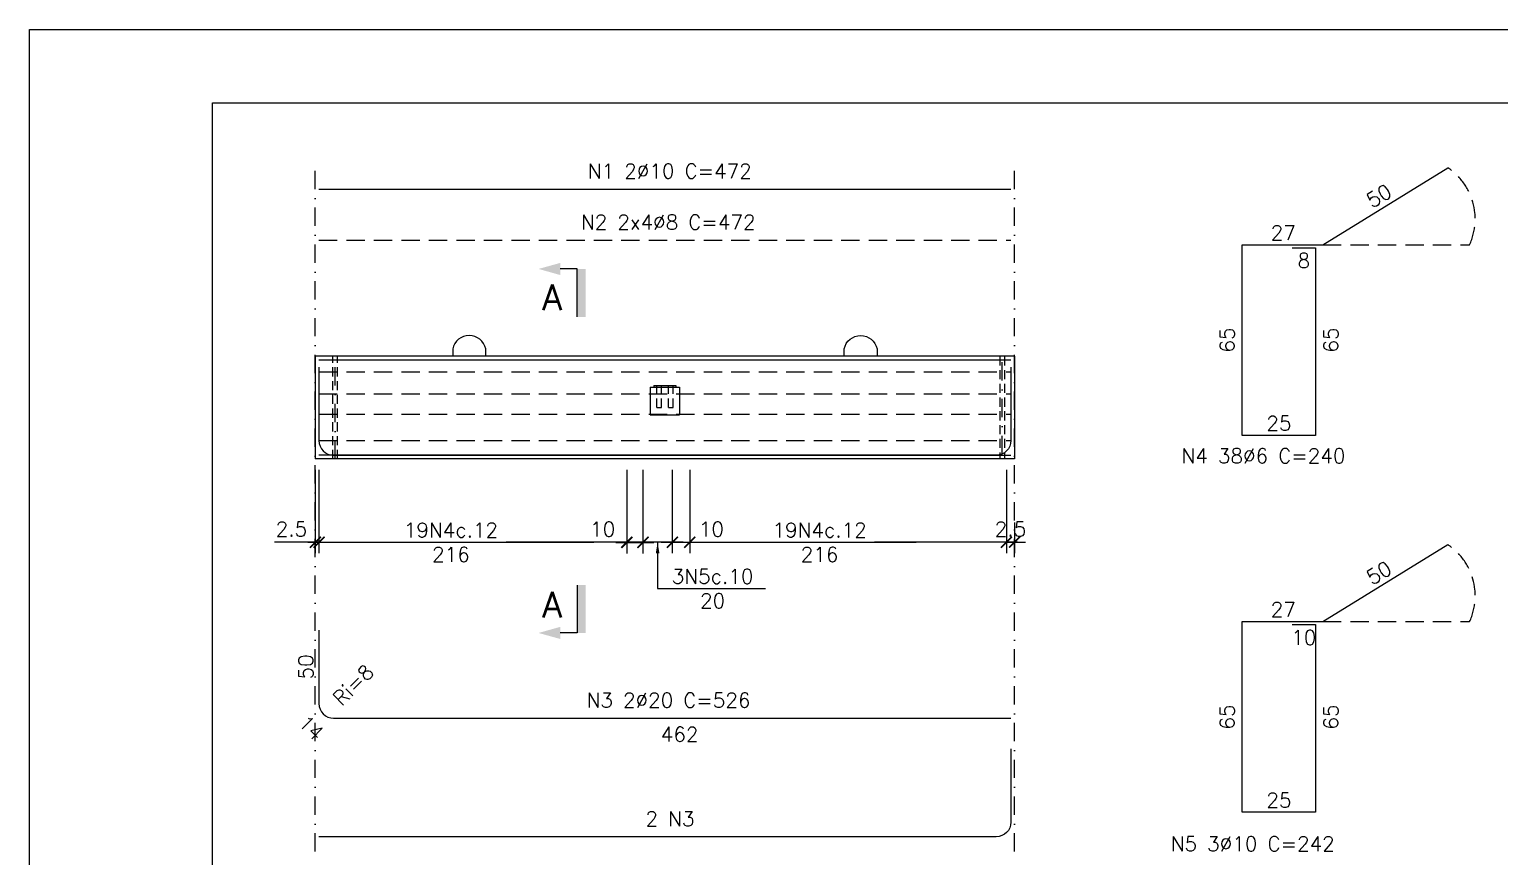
# Model space of a CAD drawing. Header units: centimetres. Extents: x 1658 to 6058, y 7825 to 9310.
# Drawn here: x 3958 to 4961, y 8746 to 9310 of the extents above; entities that cross this region are included whole.
import ezdxf

# ---------------------------------------------------------------- set-up
doc = ezdxf.new("R2010")
doc.units = ezdxf.units.CM
doc.header["$LTSCALE"] = 50
doc.header["$MEASUREMENT"] = 0
doc.header["$PDMODE"] = 67
doc.linetypes.add('DASHDOT', pattern=[1, 0.5, -0.25, 0, -0.25])
doc.linetypes.add('HIDDEN', pattern=[0.375, 0.25, -0.125])
for name, color, linetype in [('220', 4, 'Continuous'), ('COTAS-PRECON', 1, 'Continuous'), ('FORMATO-PRECON', 2, 'Continuous'), ('IND- CORTE-PRECON', 4, 'Continuous'), ('LINHA CENTRO-PRECON', 1, 'DASHDOT'), ('LINHA-01-PRECON', 1, 'Continuous'), ('LINHA-02-PRECON', 2, 'Continuous'), ('LINHA-04-PRECON', 4, 'Continuous'), ('LINHA-PRECON-TRACEJADA', 1, 'HIDDEN'), ('X1', 2, 'Continuous')]:
    doc.layers.add(name, color=color, linetype=linetype)
doc.styles.add('PRECON-ROMANS', font='romans.shx')
doc.styles.add('ROMANS', font='ROMANS.SHX', dxfattribs={"oblique": 15, "height": 3})
doc.styles.get("Standard").update_dxf_attribs({"font": 'romans.shx'})
doc.dimstyles.new('ESC50-25', dxfattribs={"dimscale": 50, "dimtxt": 0.2, "dimasz": 0.1, "dimexe": 0.1, "dimexo": 0.1, "dimgap": 0.065, "dimtad": 1, "dimdec": 1, "dimlfac": 0.5, "dimzin": 12, "dimdsep": 46, "dimtxsty": 'Standard', "dimblk": 'ARCHTICK', "dimcen": 0.09, "dimdle": 0.1, "dimclrd": 256, "dimclre": 256, "dimclrt": 2, "dimaunit": 1, "dimazin": 0, "dimtfac": 1, "dimtdec": 1, "dimtix": 1, "dimtmove": 1, "dimatfit": 3, "dimfxl": 1, "dimtolj": 1, "dimtzin": 0, "dimlwd": -1, "dimlwe": -1, "dimarcsym": 0})
doc.dimstyles.new('ESC50-50', dxfattribs={"dimscale": 50, "dimtxt": 0.2, "dimasz": 0.15, "dimexe": 0.15, "dimexo": 0.15, "dimgap": 0.08, "dimtad": 1, "dimdec": 1, "dimzin": 12, "dimdsep": 46, "dimtxsty": 'Standard', "dimblk": 'ARCHTICK', "dimcen": 0.09, "dimdle": 0.15, "dimclrd": 256, "dimclre": 256, "dimclrt": 2, "dimazin": 3, "dimtfac": 1, "dimtdec": 1, "dimtix": 1, "dimtmove": 2, "dimatfit": 2, "dimfxl": 0.15, "dimtolj": 1, "dimtzin": 0, "dimarcsym": 0})

# ---------------------------------------------------------------- blocks, each defined once
blk = doc.blocks.new('A$C12EB5E76')
at = {"layer": 'FORMATO-PRECON'}
blk.add_lwpolyline([(-114.7, 1254.3), (-114.7, 4224.3), (4085.3, 4224.3), (4085.3, 1254.3)], close=True, dxfattribs=at)
at = {"layer": 'FORMATO-PRECON', "color": 6}
blk.add_lwpolyline([(135.3, 1354.3), (135.3, 4124.3), (3985.3, 4124.3), (3985.3, 1354.3)], close=True, dxfattribs=at)
blk = doc.blocks.new('*D83')
at = {"layer": 'Defpoints', "color": 0, "transparency": 16777216}
for p in [(4155.9, 8900.2), (4155.9, 8850.2), (4155.9, 8850.2)]:
    blk.add_point(p, dxfattribs=at)
at = {"layer": 'LINHA-01-PRECON', "color": 2, "transparency": 16777216, "insert": (4146.9, 8875.2), "char_height": 10, "attachment_point": 5, "rotation": 90}
blk.add_mtext('\\A1;50', dxfattribs=at)
blk = doc.blocks.new('_ArchTick')
at = {"color": 0, "linetype": 'ByBlock', "const_width": 0.15}
blk.add_lwpolyline([(-0.5, -0.5), (0.5, 0.5)], dxfattribs=at)
blk = doc.blocks.new('*D84')
at = {"layer": 'Defpoints', "color": 0, "transparency": 16777216}
for p in [(4165.9, 8840.2), (4627.9, 8840.2), (4627.9, 8840.2)]:
    blk.add_point(p, dxfattribs=at)
at = {"layer": 'LINHA-01-PRECON', "color": 2, "transparency": 16777216, "insert": (4401.9, 8829.2), "char_height": 10, "attachment_point": 5}
blk.add_mtext('\\A1;462', dxfattribs=at)
blk = doc.blocks.new('IND-CORTE-')
at = {"layer": 'IND- CORTE-PRECON', "color": 1}
for p, q in [((-11.2, 63.5), (-33.6, 63.5)), ((-11.2, 0), (-11.2, 63.5))]:
    blk.add_line(p, q, dxfattribs=at)
for points in [[(-33.6, 71.5), (-62.5, 63.5), (-33.6, 55.4)], [(0, 0), (-11.2, 0), (0, 63.5), (-11.2, 63.5)]]:
    blk.add_solid(points, dxfattribs=at)
at = {"layer": 'IND- CORTE-PRECON', "linetype": 'Continuous', "style": 'ROMANS', "flags": 8}
blk.add_attdef('B', (-57.7, 9.1), '', height=35, dxfattribs=at)
blk = doc.blocks.new('*D85')
at = {"layer": 'Defpoints', "color": 0, "transparency": 16777216}
for p in [(4925.8, 9215.6), (4840.7, 9163.1), (4840.7, 9163.1)]:
    blk.add_point(p, dxfattribs=at)
at = {"layer": 'LINHA-01-PRECON', "color": 2, "transparency": 16777216, "insert": (4879, 9196.4), "char_height": 10, "attachment_point": 5, "rotation": 31.7058}
blk.add_mtext('\\A1;50', dxfattribs=at)
blk = doc.blocks.new('*D86')
at = {"layer": 'Defpoints', "color": 0, "transparency": 16777216}
for p in [(4786.7, 9163.1), (4786.7, 9163.1), (4840.7, 9163.1)]:
    blk.add_point(p, dxfattribs=at)
at = {"layer": 'LINHA-01-PRECON', "color": 2, "transparency": 16777216, "insert": (4813.7, 9171.3), "char_height": 10, "attachment_point": 5}
blk.add_mtext('\\A1;27', dxfattribs=at)
blk = doc.blocks.new('*D87')
at = {"layer": 'Defpoints', "color": 0, "transparency": 16777216}
for p in [(4785.7, 9163.1), (4785.7, 9033.1), (4785.7, 9033.1)]:
    blk.add_point(p, dxfattribs=at)
at = {"layer": 'LINHA-01-PRECON', "color": 2, "transparency": 16777216, "insert": (4775.5, 9098.1), "char_height": 10, "attachment_point": 5, "rotation": 90}
blk.add_mtext('\\A1;65', dxfattribs=at)
blk = doc.blocks.new('*D88')
at = {"layer": 'Defpoints', "color": 0, "transparency": 16777216}
for p in [(4785.7, 9033.1), (4835.7, 9033.1), (4835.7, 9033.1)]:
    blk.add_point(p, dxfattribs=at)
at = {"layer": 'LINHA-01-PRECON', "color": 2, "transparency": 16777216, "insert": (4810.7, 9041.3), "char_height": 10, "attachment_point": 5}
blk.add_mtext('\\A1;25', dxfattribs=at)
blk = doc.blocks.new('*D89')
at = {"layer": 'Defpoints', "color": 0, "transparency": 16777216}
for p in [(4835.7, 9163.1), (4835.7, 9163.1), (4835.7, 9033.1)]:
    blk.add_point(p, dxfattribs=at)
at = {"layer": 'LINHA-01-PRECON', "color": 2, "transparency": 16777216, "insert": (4846.2, 9098.1), "char_height": 10, "attachment_point": 5, "rotation": 90}
blk.add_mtext('\\A1;65', dxfattribs=at)
blk = doc.blocks.new('*D90')
at = {"layer": 'Defpoints', "color": 0, "transparency": 16777216}
for p in [(4819.7, 9161.1), (4819.7, 9161.1), (4835.7, 9161.1)]:
    blk.add_point(p, dxfattribs=at)
at = {"layer": 'LINHA-01-PRECON', "color": 2, "transparency": 16777216, "insert": (4827.7, 9152.3), "char_height": 10, "attachment_point": 5}
blk.add_mtext('\\A1;8', dxfattribs=at)
blk = doc.blocks.new('*D96')
at = {"layer": 'COTAS-PRECON', "lineweight": -2, "transparency": 16777216}
for p, q in [((4624.9, 9009.5), (4624.9, 8952.7)), ((4408.9, 8996), (4408.9, 8952.7)), ((4401.4, 8960.2), (4459.8, 8960.2)), ((4632.4, 8960.2), (4534.9, 8960.2))]:
    blk.add_line(p, q, dxfattribs=at)
at = {"layer": 'Defpoints', "color": 0, "transparency": 16777216}
for p in [(4624.9, 9017), (4408.9, 9003.5), (4408.9, 8960.2)]:
    blk.add_point(p, dxfattribs=at)
at = {"layer": 'COTAS-PRECON', "lineweight": -2, "transparency": 16777216, "xscale": 7.5, "yscale": 7.5, "zscale": 7.5, "rotation": 180}
blk.add_blockref('_ArchTick', (4408.9, 8960.2), dxfattribs=at)
at = {"layer": 'COTAS-PRECON', "lineweight": -2, "transparency": 16777216, "xscale": 7.5, "yscale": 7.5, "zscale": 7.5}
blk.add_blockref('_ArchTick', (4624.9, 8960.2), dxfattribs=at)
at = {"layer": 'COTAS-PRECON', "color": 2, "transparency": 16777216, "insert": (4497.4, 8960.2), "char_height": 10, "attachment_point": 5}
blk.add_mtext('\\A1;19N4c.12\\P216', dxfattribs=at)
blk = doc.blocks.new('*D97')
at = {"layer": 'COTAS-PRECON', "lineweight": -2, "transparency": 16777216}
for p, q in [((4376.9, 9009.5), (4376.9, 8952.7)), ((4396.9, 9009.5), (4396.9, 8952.7)), ((4404.4, 8960.2), (4369.4, 8960.2))]:
    blk.add_line(p, q, dxfattribs=at)
at = {"layer": 'Defpoints', "color": 0, "transparency": 16777216}
for p in [(4376.9, 9017), (4396.9, 9017), (4376.9, 8960.2)]:
    blk.add_point(p, dxfattribs=at)
at = {"layer": 'COTAS-PRECON', "lineweight": -2, "transparency": 16777216, "xscale": 7.5, "yscale": 7.5, "zscale": 7.5, "rotation": 180}
blk.add_blockref('_ArchTick', (4376.9, 8960.2), dxfattribs=at)
at = {"layer": 'COTAS-PRECON', "lineweight": -2, "transparency": 16777216, "xscale": 7.5, "yscale": 7.5, "zscale": 7.5}
blk.add_blockref('_ArchTick', (4396.9, 8960.2), dxfattribs=at)
at = {"layer": 'COTAS-PRECON', "color": 2, "transparency": 16777216, "insert": (4424.4, 8928.6), "char_height": 10, "attachment_point": 5}
blk.add_mtext('\\A1;3N5c.10\\P20', dxfattribs=at)
blk = doc.blocks.new('*D98')
at = {"layer": 'COTAS-PRECON', "lineweight": -2, "transparency": 16777216}
for p, q in [((4155.9, 9009.5), (4155.9, 8952.7)), ((4365.9, 9009.5), (4365.9, 8952.7)), ((4148.4, 8960.2), (4208.3, 8960.2)), ((4373.4, 8960.2), (4283.5, 8960.2))]:
    blk.add_line(p, q, dxfattribs=at)
at = {"layer": 'Defpoints', "color": 0, "transparency": 16777216}
for p in [(4155.9, 9017), (4365.9, 9017), (4155.9, 8960.2)]:
    blk.add_point(p, dxfattribs=at)
at = {"layer": 'COTAS-PRECON', "lineweight": -2, "transparency": 16777216, "xscale": 7.5, "yscale": 7.5, "zscale": 7.5, "rotation": 180}
blk.add_blockref('_ArchTick', (4155.9, 8960.2), dxfattribs=at)
at = {"layer": 'COTAS-PRECON', "lineweight": -2, "transparency": 16777216, "xscale": 7.5, "yscale": 7.5, "zscale": 7.5}
blk.add_blockref('_ArchTick', (4365.9, 8960.2), dxfattribs=at)
at = {"layer": 'COTAS-PRECON', "color": 2, "transparency": 16777216, "insert": (4245.9, 8960.2), "char_height": 10, "attachment_point": 5}
blk.add_mtext('\\A1;19N4c.12\\P216', dxfattribs=at)
blk = doc.blocks.new('*D99')
at = {"layer": 'COTAS-PRECON', "lineweight": -2, "transparency": 16777216}
for p, q in [((4396.9, 9009.5), (4396.9, 8952.7)), ((4408.9, 9009.5), (4408.9, 8952.7)), ((4389.4, 8960.2), (4416.4, 8960.2))]:
    blk.add_line(p, q, dxfattribs=at)
at = {"layer": 'Defpoints', "color": 0, "transparency": 16777216}
for p in [(4396.9, 9017), (4408.9, 9017), (4408.9, 8960.2)]:
    blk.add_point(p, dxfattribs=at)
at = {"layer": 'COTAS-PRECON', "lineweight": -2, "transparency": 16777216, "xscale": 7.5, "yscale": 7.5, "zscale": 7.5, "rotation": 180}
blk.add_blockref('_ArchTick', (4396.9, 8960.2), dxfattribs=at)
at = {"layer": 'COTAS-PRECON', "lineweight": -2, "transparency": 16777216, "xscale": 7.5, "yscale": 7.5, "zscale": 7.5}
blk.add_blockref('_ArchTick', (4408.9, 8960.2), dxfattribs=at)
at = {"layer": 'COTAS-PRECON', "color": 2, "transparency": 16777216, "insert": (4423.6, 8969.2), "char_height": 10, "attachment_point": 5}
blk.add_mtext('\\A1;10', dxfattribs=at)
blk = doc.blocks.new('*D100')
at = {"layer": 'COTAS-PRECON', "lineweight": -2, "transparency": 16777216}
for p, q in [((4365.9, 9009.5), (4365.9, 8952.6)), ((4376.9, 9009.5), (4376.9, 8952.6)), ((4358.4, 8960.1), (4384.4, 8960.1))]:
    blk.add_line(p, q, dxfattribs=at)
at = {"layer": 'Defpoints', "color": 0, "transparency": 16777216}
for p in [(4365.9, 9017), (4376.9, 9017), (4376.9, 8960.1)]:
    blk.add_point(p, dxfattribs=at)
at = {"layer": 'COTAS-PRECON', "lineweight": -2, "transparency": 16777216, "xscale": 7.5, "yscale": 7.5, "zscale": 7.5, "rotation": 180}
blk.add_blockref('_ArchTick', (4365.9, 8960.1), dxfattribs=at)
at = {"layer": 'COTAS-PRECON', "lineweight": -2, "transparency": 16777216, "xscale": 7.5, "yscale": 7.5, "zscale": 7.5}
blk.add_blockref('_ArchTick', (4376.9, 8960.1), dxfattribs=at)
at = {"layer": 'COTAS-PRECON', "color": 2, "transparency": 16777216, "insert": (4349.4, 8969.1), "char_height": 10, "attachment_point": 5}
blk.add_mtext('\\A1;10', dxfattribs=at)
blk = doc.blocks.new('*D101')
at = {"layer": 'COTAS-PRECON', "lineweight": -2, "transparency": 16777216}
for p, q in [((4153.4, 9009.5), (4153.4, 8952.7)), ((4155.9, 9009.5), (4155.9, 8952.7)), ((4153.4, 8960.2), (4145.9, 8960.2)), ((4155.9, 8960.2), (4153.4, 8960.2)), ((4155.9, 8960.2), (4163.4, 8960.2))]:
    blk.add_line(p, q, dxfattribs=at)
at = {"layer": 'Defpoints', "color": 0, "transparency": 16777216}
for p in [(4153.4, 9017), (4155.9, 9017), (4153.4, 8960.2)]:
    blk.add_point(p, dxfattribs=at)
at = {"layer": 'COTAS-PRECON', "lineweight": -2, "transparency": 16777216, "xscale": 7.5, "yscale": 7.5, "zscale": 7.5}
blk.add_blockref('_ArchTick', (4153.4, 8960.2), dxfattribs=at)
at = {"layer": 'COTAS-PRECON', "lineweight": -2, "transparency": 16777216, "xscale": 7.5, "yscale": 7.5, "zscale": 7.5, "rotation": 180}
blk.add_blockref('_ArchTick', (4155.9, 8960.2), dxfattribs=at)
at = {"layer": 'COTAS-PRECON', "color": 2, "transparency": 16777216, "insert": (4137.1, 8969.2), "char_height": 10, "attachment_point": 5}
blk.add_mtext('\\A1;2.5', dxfattribs=at)
blk = doc.blocks.new('*D104')
at = {"layer": 'COTAS-PRECON', "lineweight": -2, "transparency": 16777216}
for p, q in [((4624.9, 8973.6), (4624.9, 8952.7)), ((4630.4, 8973.6), (4630.4, 8952.7)), ((4624.9, 8960.2), (4617.4, 8960.2)), ((4624.9, 8960.2), (4630.4, 8960.2)), ((4630.4, 8960.2), (4637.9, 8960.2))]:
    blk.add_line(p, q, dxfattribs=at)
at = {"layer": 'Defpoints', "color": 0, "transparency": 16777216}
for p in [(4624.9, 8981.1), (4630.4, 8981.1), (4630.4, 8960.2)]:
    blk.add_point(p, dxfattribs=at)
at = {"layer": 'COTAS-PRECON', "lineweight": -2, "transparency": 16777216, "xscale": 7.5, "yscale": 7.5, "zscale": 7.5}
blk.add_blockref('_ArchTick', (4624.9, 8960.2), dxfattribs=at)
at = {"layer": 'COTAS-PRECON', "lineweight": -2, "transparency": 16777216, "xscale": 7.5, "yscale": 7.5, "zscale": 7.5, "rotation": 180}
blk.add_blockref('_ArchTick', (4630.4, 8960.2), dxfattribs=at)
at = {"layer": 'COTAS-PRECON', "color": 2, "transparency": 16777216, "insert": (4627.6, 8969.2), "char_height": 10, "attachment_point": 5}
blk.add_mtext('\\A1;2.5', dxfattribs=at)
blk = doc.blocks.new('*D106')
at = {"layer": 'Defpoints', "color": 0, "transparency": 16777216}
for p in [(4925.8, 8958.6), (4840.7, 8906), (4840.7, 8906)]:
    blk.add_point(p, dxfattribs=at)
at = {"layer": 'LINHA-01-PRECON', "color": 2, "transparency": 16777216, "insert": (4879, 8939.3), "char_height": 10, "attachment_point": 5, "rotation": 31.7058}
blk.add_mtext('\\A1;50', dxfattribs=at)
blk = doc.blocks.new('*D107')
at = {"layer": 'Defpoints', "color": 0, "transparency": 16777216}
for p in [(4786.7, 8906), (4786.7, 8906), (4840.7, 8906)]:
    blk.add_point(p, dxfattribs=at)
at = {"layer": 'LINHA-01-PRECON', "color": 2, "transparency": 16777216, "insert": (4813.7, 8914.3), "char_height": 10, "attachment_point": 5}
blk.add_mtext('\\A1;27', dxfattribs=at)
blk = doc.blocks.new('*D108')
at = {"layer": 'Defpoints', "color": 0, "transparency": 16777216}
for p in [(4785.7, 8906), (4785.7, 8776), (4785.7, 8776)]:
    blk.add_point(p, dxfattribs=at)
at = {"layer": 'LINHA-01-PRECON', "color": 2, "transparency": 16777216, "insert": (4775.5, 8841), "char_height": 10, "attachment_point": 5, "rotation": 90}
blk.add_mtext('\\A1;65', dxfattribs=at)
blk = doc.blocks.new('*D109')
at = {"layer": 'Defpoints', "color": 0, "transparency": 16777216}
for p in [(4785.7, 8776), (4835.7, 8776), (4835.7, 8776)]:
    blk.add_point(p, dxfattribs=at)
at = {"layer": 'LINHA-01-PRECON', "color": 2, "transparency": 16777216, "insert": (4810.7, 8784.3), "char_height": 10, "attachment_point": 5}
blk.add_mtext('\\A1;25', dxfattribs=at)
blk = doc.blocks.new('*D110')
at = {"layer": 'Defpoints', "color": 0, "transparency": 16777216}
for p in [(4835.7, 8906), (4835.7, 8906), (4835.7, 8776)]:
    blk.add_point(p, dxfattribs=at)
at = {"layer": 'LINHA-01-PRECON', "color": 2, "transparency": 16777216, "insert": (4846.2, 8841), "char_height": 10, "attachment_point": 5, "rotation": 90}
blk.add_mtext('\\A1;65', dxfattribs=at)
blk = doc.blocks.new('*D111')
at = {"layer": 'Defpoints', "color": 0, "transparency": 16777216}
for p in [(4819.7, 8904), (4819.7, 8904), (4835.7, 8904)]:
    blk.add_point(p, dxfattribs=at)
at = {"layer": 'LINHA-01-PRECON', "color": 2, "transparency": 16777216, "insert": (4827.7, 8895.3), "char_height": 10, "attachment_point": 5}
blk.add_mtext('\\A1;10', dxfattribs=at)

msp = doc.modelspace()

# ---------------------------------------------------------------- linework, layer by layer
at = {"layer": '220', "color": 4, "linetype": 'Continuous'}
for p, q in [((4155.892, 9201.063), (4627.892, 9201.063)), ((4155.892, 9084.493), (4627.892, 9084.493))]:
    msp.add_line(p, q, dxfattribs=at)
for points in [[(4627.892, 9079.493), (4627.892, 9029.493, -0.41421356), (4617.892, 9019.493), (4155.892, 9019.493)], [(4155.892, 9079.493), (4155.892, 9029.493, 0.41421356), (4165.892, 9019.493), (4627.892, 9019.493)], [(4155.892, 8900.159), (4155.892, 8850.159, 0.41421356), (4165.892, 8840.159), (4627.892, 8840.159)], [(4627.892, 8819.309), (4627.892, 8769.309, -0.41421356), (4617.892, 8759.309), (4155.892, 8759.309)]]:
    msp.add_lwpolyline(points, format="xyb", dxfattribs=at)
at = {"layer": 'COTAS-PRECON'}
for p, q in [((4153.392, 8960.157), (4125.552, 8960.157)), ((4178.357, 8960.157), (4343.431, 8960.157)), ((4430.475, 8960.157), (4563.152, 8960.157))]:
    msp.add_line(p, q, dxfattribs=at)
at = {"layer": 'LINHA CENTRO-PRECON', "ltscale": 0.5}
for p, q in [((4166.916, 9016.993), (4166.916, 9086.993)), ((4621.868, 9020.317), (4621.868, 9086.993))]:
    msp.add_line(p, q, dxfattribs=at)
at = {"layer": 'LINHA-01-PRECON', "linetype": 'DASHDOT', "ltscale": 0.5}
for p, q in [((4153.392, 8749.215), (4153.392, 9218.929)), ((4630.392, 8749.215), (4630.392, 9218.929))]:
    msp.add_line(p, q, dxfattribs=at)
at = {"layer": 'LINHA-02-PRECON'}
for p, q in [((4630.392, 9086.993), (4153.392, 9086.993)), ((4153.392, 9086.993), (4153.392, 9016.993)), ((4630.392, 9086.993), (4630.392, 9016.993)), ((4384.394, 9066.993), (4399.394, 9066.993)), ((4384.394, 9066.993), (4384.394, 9065.993)), ((4399.394, 9066.993), (4399.394, 9065.993)), ((4381.894, 9065.993), (4401.894, 9065.993)), ((4381.894, 9065.993), (4381.894, 9046.993)), ((4401.894, 9065.993), (4401.894, 9046.993)), ((4381.894, 9046.993), (4401.894, 9046.993)), ((4630.392, 9016.993), (4153.392, 9016.993))]:
    msp.add_line(p, q, dxfattribs=at)
at = {"layer": 'LINHA-04-PRECON', "linetype": 'HIDDEN'}
for p, q in [((4155.892, 9166.17), (4627.892, 9166.17)), ((4155.892, 9076.493), (4627.892, 9076.493)), ((4155.892, 9061.493), (4627.892, 9061.493)), ((4155.892, 9047.493), (4627.892, 9047.493)), ((4155.892, 9029.493), (4627.892, 9029.493))]:
    msp.add_line(p, q, dxfattribs=at)
at = {"layer": 'LINHA-04-PRECON'}
for points in [[(4819.744, 9161.057), (4835.744, 9161.057), (4835.744, 9033.057), (4785.744, 9033.057), (4785.744, 9163.057), (4840.744, 9163.057), (4925.83, 9215.619)], [(4819.744, 8904.03), (4835.744, 8904.03), (4835.744, 8776.03), (4785.744, 8776.03), (4785.744, 8906.03), (4840.744, 8906.03), (4925.83, 8958.592)]]:
    msp.add_lwpolyline(points, dxfattribs=at)
at = {"layer": 'LINHA-04-PRECON', "ltscale": 0.5}
for points in [[(4269.62, 9086.993), (4269.62, 9091.993, 0.81606259), (4247.164, 9091.993), (4247.164, 9086.993)], [(4514.164, 9086.993), (4514.164, 9091.993, -0.81606259), (4536.62, 9091.993), (4536.62, 9086.993)]]:
    msp.add_lwpolyline(points, format="xyb", dxfattribs=at)
at = {"layer": 'LINHA-PRECON-TRACEJADA'}
for p, q in [((4840.744, 9163.057), (4940.744, 9163.057)), ((4840.744, 8906.03), (4940.744, 8906.03))]:
    msp.add_line(p, q, dxfattribs=at)
at = {"layer": 'LINHA-PRECON-TRACEJADA', "ltscale": 0.5}
for p, q in [((4165.292, 9016.993), (4165.292, 9086.993)), ((4168.492, 9016.993), (4168.492, 9086.993)), ((4620.292, 9086.993), (4620.292, 9016.993)), ((4623.492, 9086.993), (4623.492, 9016.993)), ((4386.294, 9065.993), (4386.294, 9066.993)), ((4389.494, 9065.993), (4389.494, 9066.993)), ((4394.294, 9065.993), (4394.294, 9066.993)), ((4397.494, 9065.993), (4397.494, 9066.993)), ((4386.294, 9051.993), (4386.294, 9065.993)), ((4389.494, 9051.993), (4389.494, 9065.993)), ((4394.294, 9051.993), (4394.294, 9065.993)), ((4397.494, 9051.993), (4397.494, 9065.993)), ((4386.294, 9051.993), (4389.494, 9051.993)), ((4394.294, 9051.993), (4397.494, 9051.993))]:
    msp.add_line(p, q, dxfattribs=at)
at = {"layer": 'LINHA-PRECON-TRACEJADA'}
for centre in [(4902.827, 9180.695), (4902.827, 8923.668)]:
    msp.add_arc(centre, 41.819, 335.053928, 56.628451, dxfattribs=at)

# ---------------------------------------------------------------- block references
at = {"layer": 'COTAS-PRECON', "xscale": 0.5000000000000071, "yscale": 0.5000000000000071, "zscale": 0.5000000000000071}
msp.add_blockref('A$C12EB5E76', (4015.702, 7197.786), dxfattribs=at)
at = {"layer": 'IND- CORTE-PRECON', "linetype": 'ByBlock'}
ref = msp.add_blockref('IND-CORTE-', (4337.826, 9113.883), dxfattribs=dict(at, xscale=0.514839491217444, yscale=0.514839491217444, zscale=0.514839491217444))
ref.add_attrib('B', 'A', (4308.111, 9118.545), dxfattribs={"color": 5, "linetype": 'Continuous', "height": 17.5, "style": 'ROMANS', "flags": 8})
ref = msp.add_blockref('IND-CORTE-', (4337.826, 8931.015), dxfattribs=dict(at, xscale=-0.514839491217444, yscale=0.514839491217444, zscale=0.514839491217444, rotation=180))
ref.add_attrib('B', 'A', (4308.111, 8908.853), dxfattribs={"color": 5, "linetype": 'Continuous', "height": 17.5, "style": 'ROMANS', "flags": 8})

# ---------------------------------------------------------------- texts
at = {"layer": 'LINHA-01-PRECON', "color": 2, "char_height": 10, "attachment_point": 5}
for s, insert, rotation in [('\\A1;Ri=8', (4179.268, 8862.881), 45), ('\\A1;14', (4150.615, 8833.704), 315)]:
    msp.add_mtext(s, dxfattribs=dict(at, insert=insert, rotation=rotation))
at = {"layer": 'X1', "style": 'PRECON-ROMANS'}
for s, p in [('N1 2%%C10 C=472', (4339.253, 9208.349)), ('N2 2x4%%C8 C=472', (4334.53, 9173.456)), ('N4 38%%C6 C=240', (4744.241, 9014.121)), ('N3 2%%C20 C=526', (4338.394, 8847.445)), ('2 N3', (4378.636, 8766.595)), ('N5 3%%C10 C=242', (4736.9, 8749.555))]:
    msp.add_text(s, height=10, dxfattribs=at).set_placement(p)

# ---------------------------------------------------------------- dimensions: what is measured, and where the dimension line sits
at = {"layer": 'COTAS-PRECON'}
dim = msp.add_linear_dim(base=(4153.392, 8960.157), p1=(4155.892, 9016.993), p2=(4153.392, 9016.993), dimstyle='ESC50-50', dxfattribs=at)
dim.commit()
dim.dimension.update_dxf_attribs({"geometry": '*D101', "text_midpoint": (4137.061, 8969.157), "dimtype": 160})
for base, p1, p2, text, picture, middle in [((4155.892, 8960.157), (4365.896, 9016.993), (4155.892, 9016.993), '19N4c.12\\P216', '*D98', (4245.894, 8960.157)), ((4376.896, 8960.157), (4396.896, 9016.993), (4376.896, 9016.993), '3N5c.10\\P<>', '*D97', (4424.425, 8928.567)), ((4408.896, 8960.157), (4624.892, 9016.993), (4408.896, 9003.545), '19N4c.12\\P<>', '*D96', (4497.394, 8960.157))]:
    dim = msp.add_linear_dim(base=base, p1=p1, p2=p2, text=text, dimstyle='ESC50-50', override={"dimtxsty": 'Standard', "dimtolj": 1}, dxfattribs=at)
    dim.commit()
    dim.dimension.update_dxf_attribs({"geometry": picture, "text_midpoint": middle, "dimtype": 160})
for base, p1, p2, picture, middle in [((4376.896, 8960.078), (4365.896, 9016.993), (4376.896, 9016.993), '*D100', (4349.443, 8969.078)), ((4408.896, 8960.157), (4396.896, 9016.993), (4408.896, 9016.993), '*D99', (4423.645, 8969.157))]:
    dim = msp.add_linear_dim(base=base, p1=p1, p2=p2, text='10', dimstyle='ESC50-50', dxfattribs=at)
    dim.commit()
    dim.dimension.update_dxf_attribs({"geometry": picture, "text_midpoint": middle, "dimtype": 160})
dim = msp.add_linear_dim(base=(4630.392, 8960.157), p1=(4624.892, 8981.075), p2=(4630.392, 8981.075), text='2.5', dimstyle='ESC50-50', override={"dimzin": 2}, dxfattribs=at)
dim.commit()
dim.dimension.update_dxf_attribs({"geometry": '*D104', "text_midpoint": (4627.642, 8969.157)})
at = {"layer": 'LINHA-01-PRECON'}
for p1, p2, override, picture, middle in [((4925.83, 9215.619), (4840.744, 9163.057), {"dimse1": 1, "dimse2": 1, "dimsd1": 1, "dimsd2": 1}, '*D85', (4878.951, 9196.357)), ((4840.744, 9163.057), (4786.744, 9163.057), {"dimse1": 1, "dimse2": 1, "dimsd1": 1, "dimsd2": 1, "dimtmove": 2}, '*D86', (4813.744, 9171.307)), ((4785.744, 9033.057), (4835.744, 9033.057), {"dimse1": 1, "dimse2": 1, "dimsd1": 1, "dimsd2": 1, "dimtmove": 2}, '*D88', (4810.744, 9041.307)), ((4925.83, 8958.592), (4840.744, 8906.03), {"dimse1": 1, "dimse2": 1, "dimsd1": 1, "dimsd2": 1}, '*D106', (4878.951, 8939.33)), ((4840.744, 8906.03), (4786.744, 8906.03), {"dimse1": 1, "dimse2": 1, "dimsd1": 1, "dimsd2": 1, "dimtmove": 2}, '*D107', (4813.744, 8914.28)), ((4785.744, 8776.03), (4835.744, 8776.03), {"dimse1": 1, "dimse2": 1, "dimsd1": 1, "dimsd2": 1, "dimtmove": 2}, '*D109', (4810.744, 8784.28))]:
    dim = msp.add_aligned_dim(p1=p1, p2=p2, distance=0, dimstyle='ESC50-25', override=override, dxfattribs=at)
    dim.commit()
    dim.dimension.update_dxf_attribs({"geometry": picture, "text_midpoint": middle})
for base, p1, p2, angle, picture, middle in [((4785.744, 9033.057), (4785.744, 9163.057), (4785.744, 9033.057), 270, '*D87', (4775.494, 9098.057)), ((4819.744, 9161.057), (4835.744, 9161.057), (4819.744, 9161.057), 180, '*D90', (4827.744, 9152.307)), ((4835.744, 9163.057), (4835.744, 9033.057), (4835.744, 9163.057), 90, '*D89', (4846.235, 9098.057)), ((4785.744, 8776.03), (4785.744, 8906.03), (4785.744, 8776.03), 270, '*D108', (4775.494, 8841.03)), ((4835.744, 8906.03), (4835.744, 8776.03), (4835.744, 8906.03), 90, '*D110', (4846.235, 8841.03))]:
    dim = msp.add_linear_dim(base=base, p1=p1, p2=p2, angle=angle, dimstyle='ESC50-25', override={"dimse1": 1, "dimse2": 1, "dimsd1": 1, "dimsd2": 1, "dimtmove": 2}, dxfattribs=at)
    dim.commit()
    dim.dimension.update_dxf_attribs({"geometry": picture, "text_midpoint": middle, "dimtype": 161})
dim = msp.add_linear_dim(base=(4155.892, 8850.159), p1=(4155.892, 8900.159), p2=(4155.892, 8850.159), angle=90, dimstyle='ESC50-50', override={"dimse1": 1, "dimse2": 1, "dimsd1": 1, "dimsd2": 1}, dxfattribs=at)
dim.commit()
dim.dimension.update_dxf_attribs({"geometry": '*D83', "text_midpoint": (4146.892, 8875.159)})
dim = msp.add_linear_dim(base=(4819.744, 8904.03), p1=(4835.744, 8904.03), p2=(4819.744, 8904.03), angle=180, text='10', dimstyle='ESC50-25', override={"dimse1": 1, "dimse2": 1, "dimsd1": 1, "dimsd2": 1, "dimtmove": 2}, dxfattribs=at)
dim.commit()
dim.dimension.update_dxf_attribs({"geometry": '*D111', "text_midpoint": (4827.744, 8895.28), "dimtype": 161})
dim = msp.add_linear_dim(base=(4627.892, 8840.159), p1=(4165.892, 8840.159), p2=(4627.892, 8840.159), dimstyle='ESC50-50', override={"dimse1": 1, "dimse2": 1, "dimsd1": 1, "dimsd2": 1}, dxfattribs=at)
dim.commit()
dim.dimension.update_dxf_attribs({"geometry": '*D84', "text_midpoint": (4401.892, 8829.159), "dimtype": 160})

# ---------------------------------------------------------------- leaders
at = {"layer": 'COTAS-PRECON'}
msp.add_leader([(4386.896, 8960.157), (4386.896, 8928.567), (4460.572, 8928.567)], dimstyle='ESC50-50', override={"dimgap": 0.08, "dimtad": 0}, dxfattribs=at)

doc.saveas('drawing.dxf')
